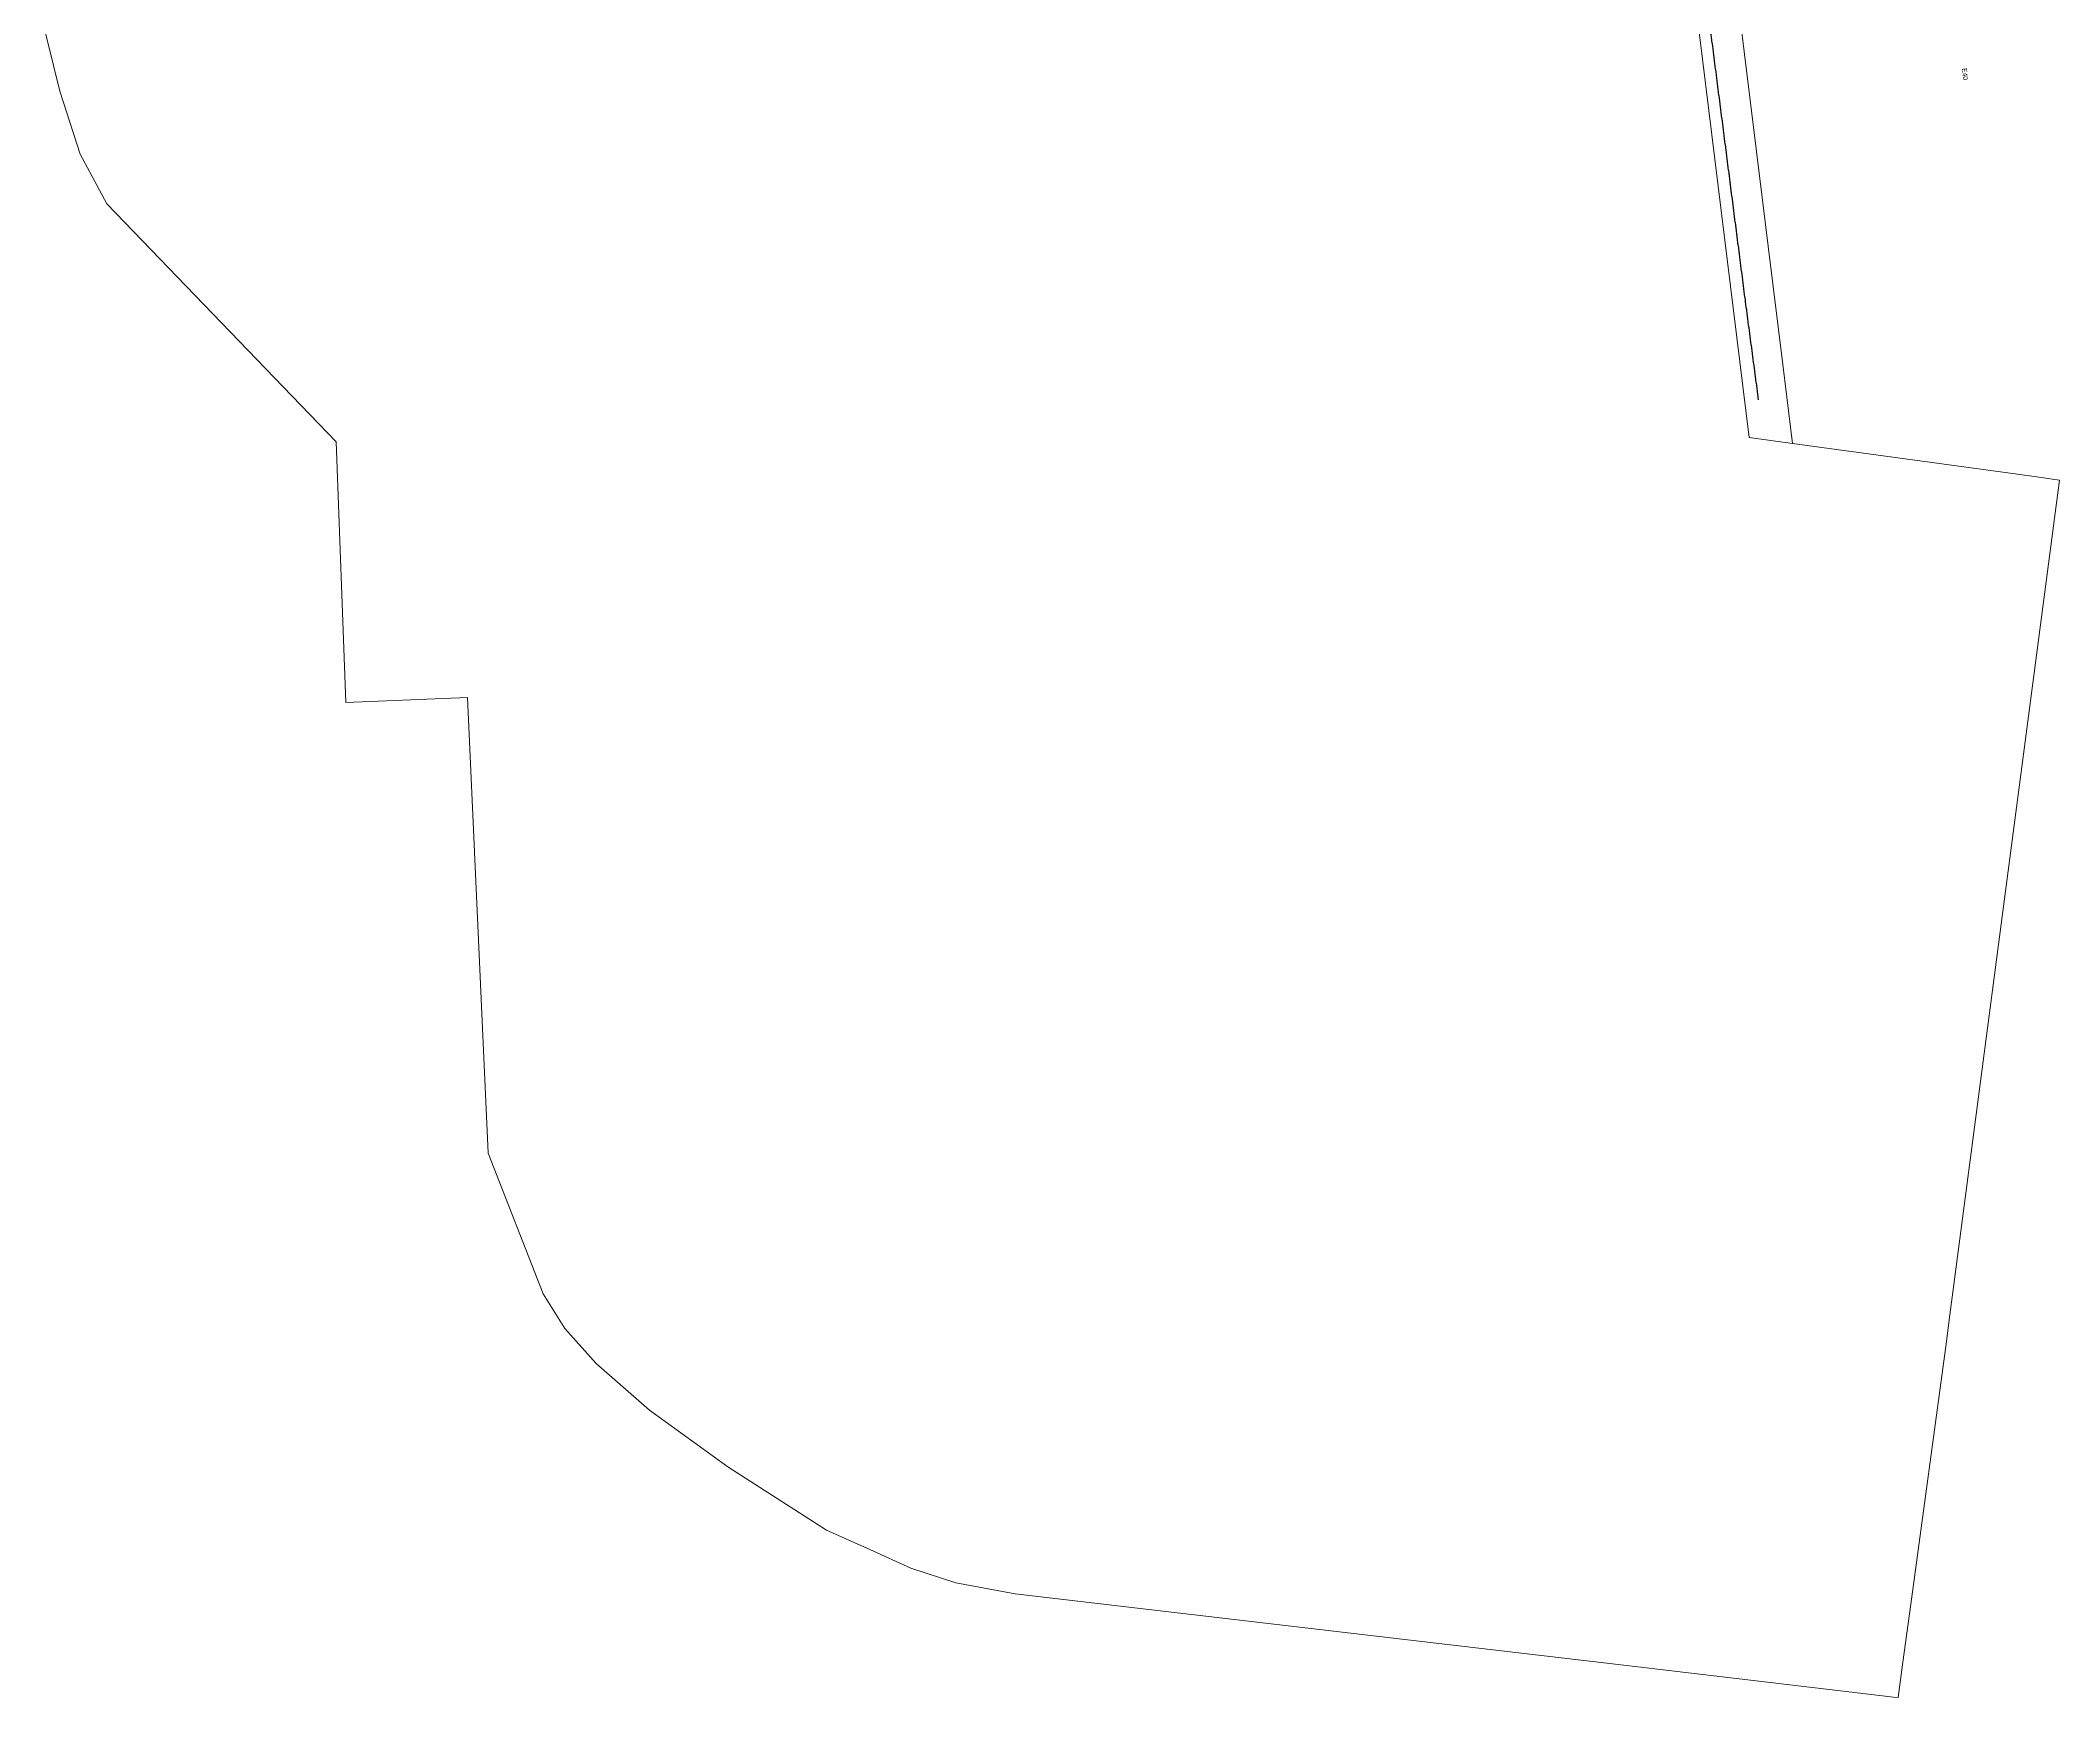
# Model space of a CAD drawing. Header units: metres. Extents: x 298818 to 303434, y 6182670 to 6184902.
# Drawn here: x 299590 to 300353, y 6182670 to 6183296 of the extents above; entities that cross this region are included whole.
import ezdxf

# ---------------------------------------------------------------- set-up
doc = ezdxf.new("R2010")
doc.units = ezdxf.units.M
doc.linetypes.add('Cable Exist OH', pattern=[1, 1, 0])
doc.layers.add('Cadastre Land Parcels_SP_EXT', color=9, linetype='Continuous', lineweight=5)
doc.layers.add('Mains_HV_EXT', color=7, linetype='Continuous')
doc.layers.add('Mains_LV_EXT', color=7, linetype='Continuous')
doc.styles.get("Standard").update_dxf_attribs({"font": 'arial.ttf'})

msp = doc.modelspace()

# ---------------------------------------------------------------- linework, layer by layer
at = {"layer": 'Cadastre Land Parcels_SP_EXT', "linetype": 'Continuous'}
msp.add_lwpolyline([(300220.19, 6183401.08), (300212.32, 6183464.84), (300196.44, 6183462.88), (300199.12, 6183441.15), (300235.55, 6183145.91), (300251.95, 6183143.67), (300248.29, 6183173.45), (300242.76, 6183218.18), (300237.08, 6183264.16), (300231.41, 6183310.17), (300225.73, 6183356.21), (300220.19, 6183401.08)], close=True, dxfattribs=at)
msp.add_lwpolyline([(299589.76, 6183306.39), (299597.11, 6183276.73), (299604.84, 6183253.03), (299614.82, 6183234.2), (299701.54, 6183144.35), (299705.23, 6183045.79), (299751.11, 6183047.64), (299758.98, 6182875.55), (299779.71, 6182822.4), (299787.92, 6182809.22), (299799.86, 6182796.01), (299819.94, 6182778.38), (299849.5, 6182756.99), (299886.87, 6182733.05), (299903.2, 6182725.77), (299918.75, 6182718.75), (299935.75, 6182713.24), (299958.15, 6182709.09), (300190.3, 6182681.77), (300272.16, 6182672.14), (300290.14, 6182670.02), (300291.81, 6182669.82), (300293.63, 6182683.17), (300296.61, 6182705.18), (300310.06, 6182804.4), (300310.99, 6182811.49), (300352.87, 6183129.84), (300352.87, 6183129.84), (300345.93, 6183130.79), (300336.02, 6183132.15), (300251.95, 6183143.67), (300235.55, 6183145.91), (300199.12, 6183441.15)], dxfattribs=at)
at = {"layer": 'Mains_HV_EXT', "linetype": 'Cable Exist OH'}
msp.add_lwpolyline([(300123.32, 6183687.74), (300098.1, 6183658.72), (300111.99, 6183596.83), (300171.99, 6183520), (300205.41, 6183424.3), (300221.08, 6183298.09), (300234.06, 6183197.15), (300239, 6183160.12)], dxfattribs=at)

# ---------------------------------------------------------------- texts
at = {"layer": 'Mains_LV_EXT'}
msp.add_text('E40', height=1.8, rotation=276.12946, dxfattribs=at).set_placement((300315.98, 6183285.37))

doc.saveas('drawing.dxf')
